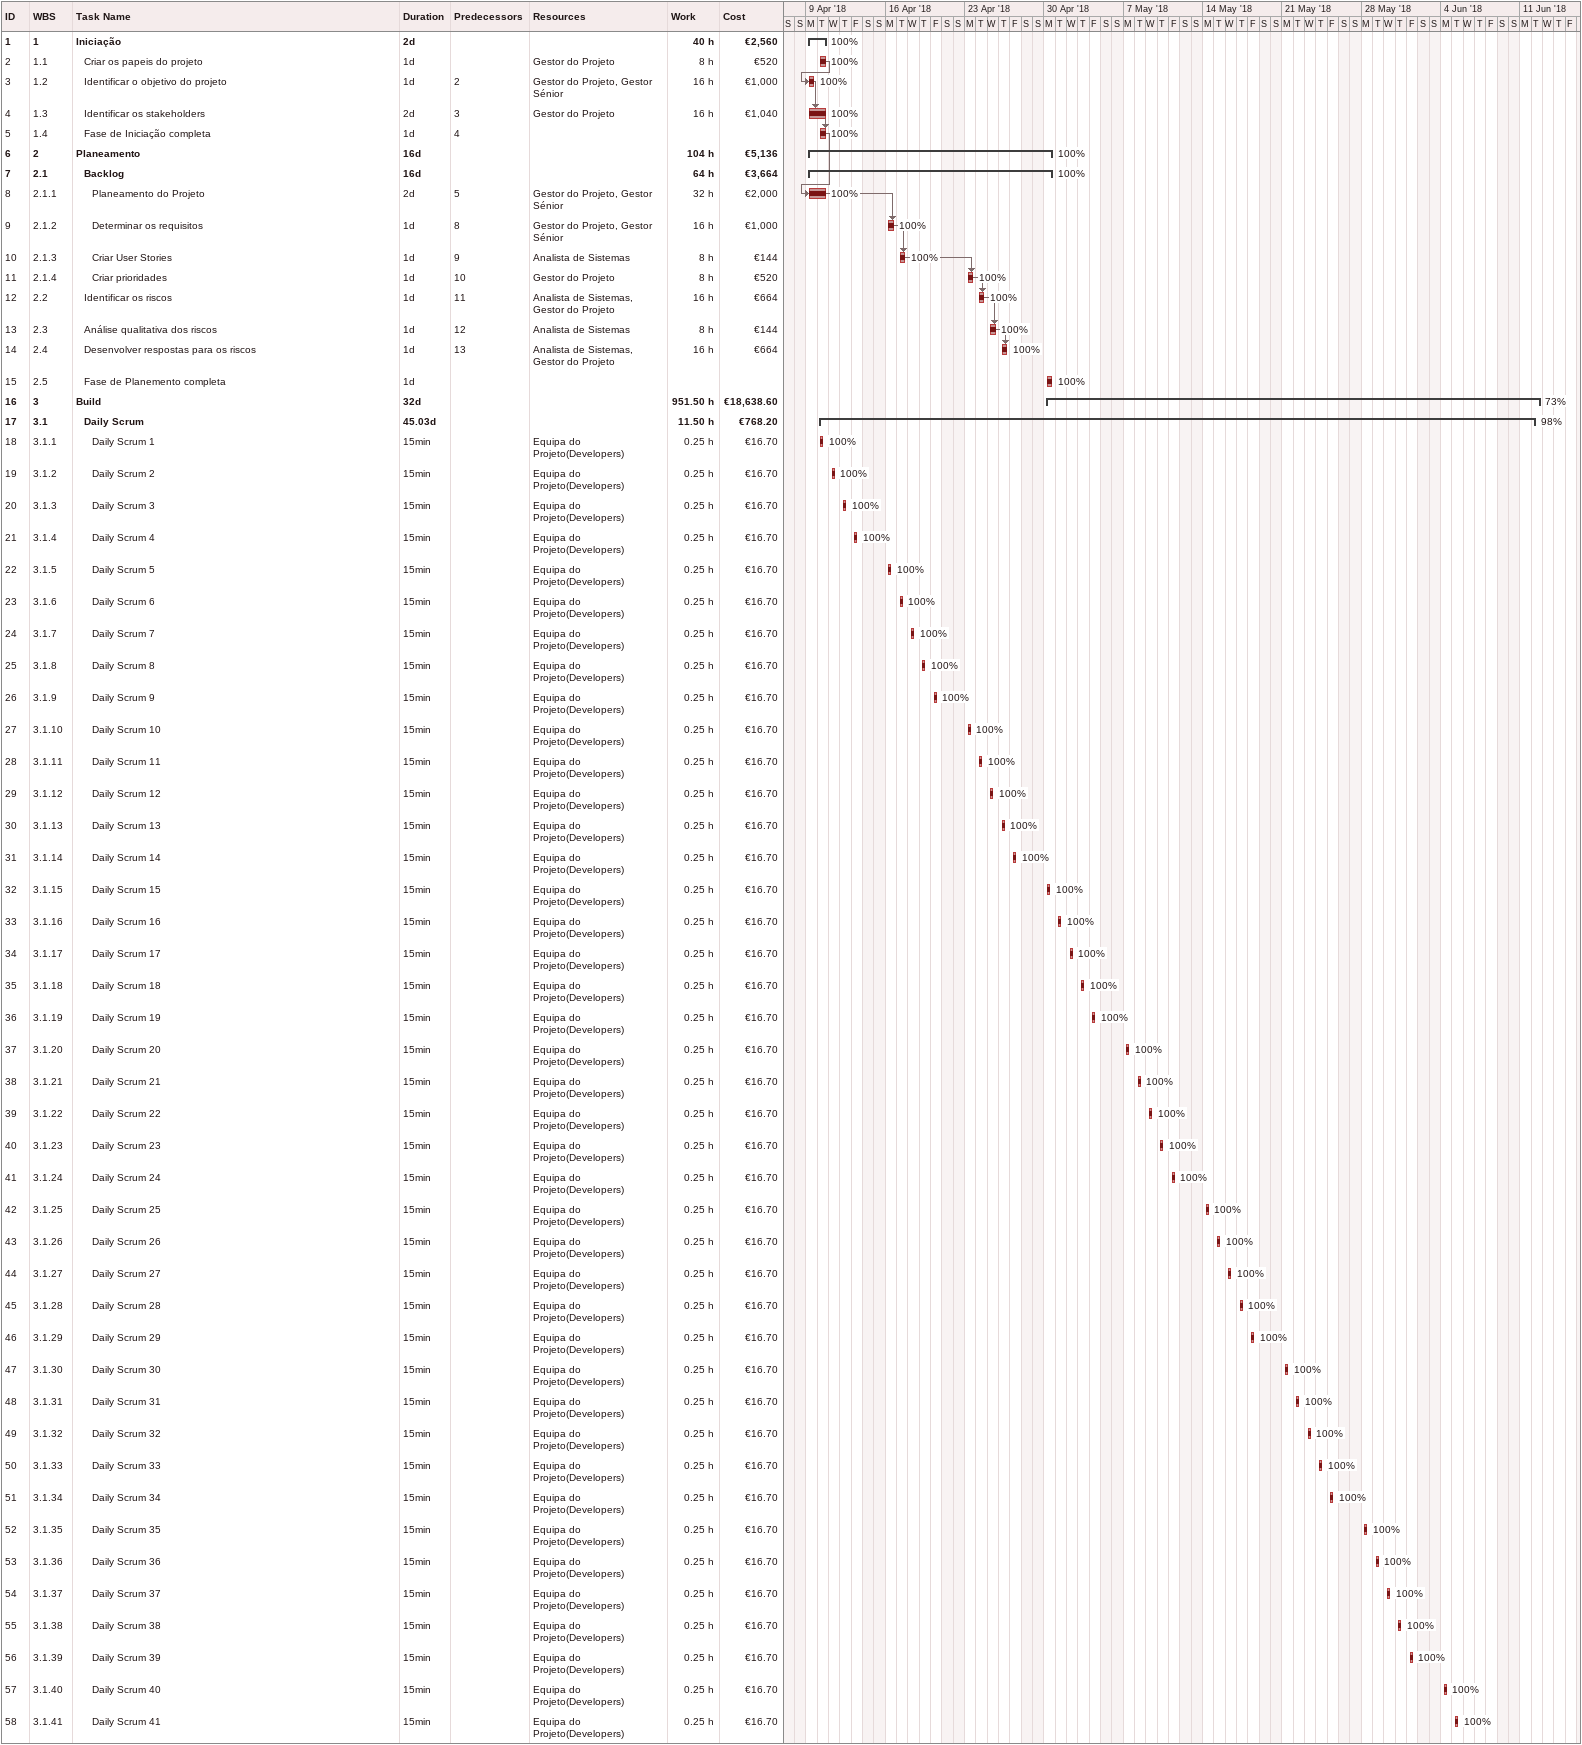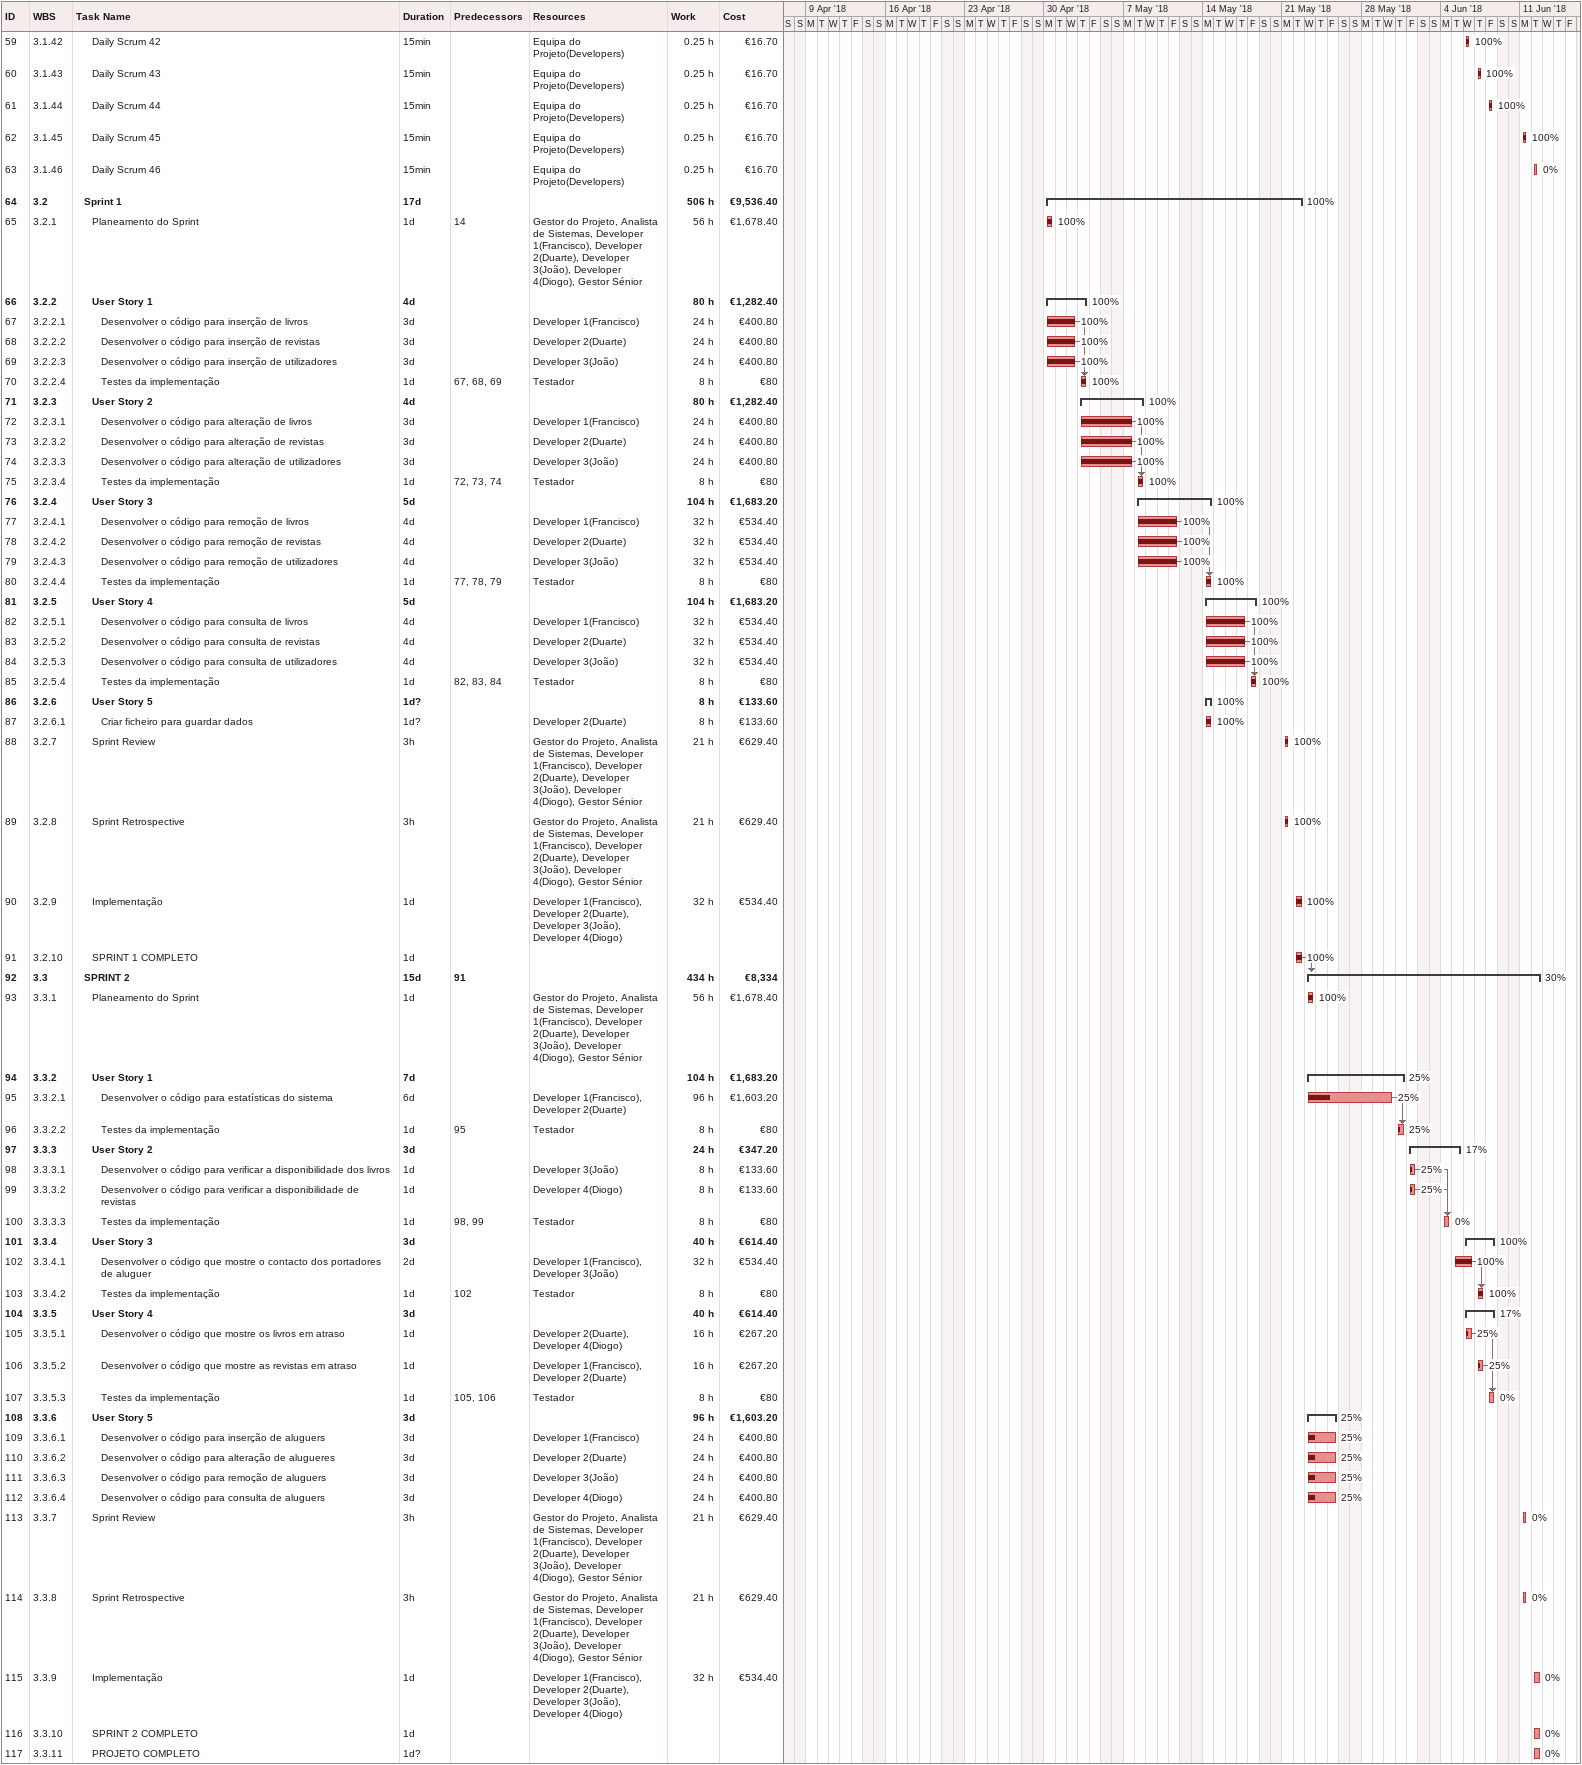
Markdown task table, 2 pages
| ID | WBS | Task | Duration | Start | Finish | Predecessors | Resources | % complete | Work (h) | Cost (€) |
|---|---|---|---|---|---|---|---|---|---|---|
| 1 | 1 | **Iniciação** | 2d | 2018-04-09 | 2018-04-10 |  |  | 100 | 40 | 2560 |
| 2 | 1.1 | Criar os papeis do projeto | 1d | 2018-04-10 | 2018-04-10 |  | Gestor do Projeto | 100 | 8 | 520 |
| 3 | 1.2 | Identificar o objetivo do projeto | 1d | 2018-04-09 | 2018-04-09 | 2 | Gestor do Projeto, Gestor Sénior | 100 | 16 | 1000 |
| 4 | 1.3 | Identificar os stakeholders | 2d | 2018-04-09 | 2018-04-10 | 3 | Gestor do Projeto | 100 | 16 | 1040 |
| 5 | 1.4 | Fase de Iniciação completa | 1d | 2018-04-10 | 2018-04-10 | 4 |  | 100 |  |  |
| 6 | 2 | **Planeamento** | 16d | 2018-04-09 | 2018-04-30 |  |  | 100 | 104 | 5136 |
| 7 | 2.1 | **Backlog** | 16d | 2018-04-09 | 2018-04-30 |  |  | 100 | 64 | 3664 |
| 8 | 2.1.1 | Planeamento do Projeto | 2d | 2018-04-09 | 2018-04-10 | 5 | Gestor do Projeto, Gestor Sénior | 100 | 32 | 2000 |
| 9 | 2.1.2 | Determinar os requisitos | 1d | 2018-04-16 | 2018-04-16 | 8 | Gestor do Projeto, Gestor Sénior | 100 | 16 | 1000 |
| 10 | 2.1.3 | Criar User Stories | 1d | 2018-04-17 | 2018-04-17 | 9 | Analista de Sistemas | 100 | 8 | 144 |
| 11 | 2.1.4 | Criar prioridades | 1d | 2018-04-23 | 2018-04-23 | 10 | Gestor do Projeto | 100 | 8 | 520 |
| 12 | 2.2 | Identificar os riscos | 1d | 2018-04-24 | 2018-04-24 | 11 | Analista de Sistemas, Gestor do Projeto | 100 | 16 | 664 |
| 13 | 2.3 | Análise qualitativa dos riscos | 1d | 2018-04-25 | 2018-04-25 | 12 | Analista de Sistemas | 100 | 8 | 144 |
| 14 | 2.4 | Desenvolver respostas para os riscos | 1d | 2018-04-26 | 2018-04-26 | 13 | Analista de Sistemas, Gestor do Projeto | 100 | 16 | 664 |
| 15 | 2.5 | Fase de Planemento completa | 1d | 2018-04-30 | 2018-04-30 |  |  | 100 |  |  |
| 16 | 3 | **Build** | 32d | 2018-04-30 | 2018-06-12 |  |  | 73 | 951.50 | 18638.60 |
| 17 | 3.1 | **Daily Scrum** | 45.03d | 2018-04-10 | 2018-06-12 |  |  | 98 | 11.50 | 768.20 |
| 18 | 3.1.1 | Daily Scrum 1 | 15min | 2018-04-10 | 2018-04-10 |  | Equipa do Projeto(Developers) | 100 | 0.25 | 16.70 |
| 19 | 3.1.2 | Daily Scrum 2 | 15min | 2018-04-11 | 2018-04-11 |  | Equipa do Projeto(Developers) | 100 | 0.25 | 16.70 |
| 20 | 3.1.3 | Daily Scrum 3 | 15min | 2018-04-12 | 2018-04-12 |  | Equipa do Projeto(Developers) | 100 | 0.25 | 16.70 |
| 21 | 3.1.4 | Daily Scrum 4 | 15min | 2018-04-13 | 2018-04-13 |  | Equipa do Projeto(Developers) | 100 | 0.25 | 16.70 |
| 22 | 3.1.5 | Daily Scrum 5 | 15min | 2018-04-16 | 2018-04-16 |  | Equipa do Projeto(Developers) | 100 | 0.25 | 16.70 |
| 23 | 3.1.6 | Daily Scrum 6 | 15min | 2018-04-17 | 2018-04-17 |  | Equipa do Projeto(Developers) | 100 | 0.25 | 16.70 |
| 24 | 3.1.7 | Daily Scrum 7 | 15min | 2018-04-18 | 2018-04-18 |  | Equipa do Projeto(Developers) | 100 | 0.25 | 16.70 |
| 25 | 3.1.8 | Daily Scrum 8 | 15min | 2018-04-19 | 2018-04-19 |  | Equipa do Projeto(Developers) | 100 | 0.25 | 16.70 |
| 26 | 3.1.9 | Daily Scrum 9 | 15min | 2018-04-20 | 2018-04-20 |  | Equipa do Projeto(Developers) | 100 | 0.25 | 16.70 |
| 27 | 3.1.10 | Daily Scrum 10 | 15min | 2018-04-23 | 2018-04-23 |  | Equipa do Projeto(Developers) | 100 | 0.25 | 16.70 |
| 28 | 3.1.11 | Daily Scrum 11 | 15min | 2018-04-24 | 2018-04-24 |  | Equipa do Projeto(Developers) | 100 | 0.25 | 16.70 |
| 29 | 3.1.12 | Daily Scrum 12 | 15min | 2018-04-25 | 2018-04-25 |  | Equipa do Projeto(Developers) | 100 | 0.25 | 16.70 |
| 30 | 3.1.13 | Daily Scrum 13 | 15min | 2018-04-26 | 2018-04-26 |  | Equipa do Projeto(Developers) | 100 | 0.25 | 16.70 |
| 31 | 3.1.14 | Daily Scrum 14 | 15min | 2018-04-27 | 2018-04-27 |  | Equipa do Projeto(Developers) | 100 | 0.25 | 16.70 |
| 32 | 3.1.15 | Daily Scrum 15 | 15min | 2018-04-30 | 2018-04-30 |  | Equipa do Projeto(Developers) | 100 | 0.25 | 16.70 |
| 33 | 3.1.16 | Daily Scrum 16 | 15min | 2018-05-01 | 2018-05-01 |  | Equipa do Projeto(Developers) | 100 | 0.25 | 16.70 |
| 34 | 3.1.17 | Daily Scrum 17 | 15min | 2018-05-02 | 2018-05-02 |  | Equipa do Projeto(Developers) | 100 | 0.25 | 16.70 |
| 35 | 3.1.18 | Daily Scrum 18 | 15min | 2018-05-03 | 2018-05-03 |  | Equipa do Projeto(Developers) | 100 | 0.25 | 16.70 |
| 36 | 3.1.19 | Daily Scrum 19 | 15min | 2018-05-04 | 2018-05-04 |  | Equipa do Projeto(Developers) | 100 | 0.25 | 16.70 |
| 37 | 3.1.20 | Daily Scrum 20 | 15min | 2018-05-07 | 2018-05-07 |  | Equipa do Projeto(Developers) | 100 | 0.25 | 16.70 |
| 38 | 3.1.21 | Daily Scrum 21 | 15min | 2018-05-08 | 2018-05-08 |  | Equipa do Projeto(Developers) | 100 | 0.25 | 16.70 |
| 39 | 3.1.22 | Daily Scrum 22 | 15min | 2018-05-09 | 2018-05-09 |  | Equipa do Projeto(Developers) | 100 | 0.25 | 16.70 |
| 40 | 3.1.23 | Daily Scrum 23 | 15min | 2018-05-10 | 2018-05-10 |  | Equipa do Projeto(Developers) | 100 | 0.25 | 16.70 |
| 41 | 3.1.24 | Daily Scrum 24 | 15min | 2018-05-11 | 2018-05-11 |  | Equipa do Projeto(Developers) | 100 | 0.25 | 16.70 |
| 42 | 3.1.25 | Daily Scrum 25 | 15min | 2018-05-14 | 2018-05-14 |  | Equipa do Projeto(Developers) | 100 | 0.25 | 16.70 |
| 43 | 3.1.26 | Daily Scrum 26 | 15min | 2018-05-15 | 2018-05-15 |  | Equipa do Projeto(Developers) | 100 | 0.25 | 16.70 |
| 44 | 3.1.27 | Daily Scrum 27 | 15min | 2018-05-16 | 2018-05-16 |  | Equipa do Projeto(Developers) | 100 | 0.25 | 16.70 |
| 45 | 3.1.28 | Daily Scrum 28 | 15min | 2018-05-17 | 2018-05-17 |  | Equipa do Projeto(Developers) | 100 | 0.25 | 16.70 |
| 46 | 3.1.29 | Daily Scrum 29 | 15min | 2018-05-18 | 2018-05-18 |  | Equipa do Projeto(Developers) | 100 | 0.25 | 16.70 |
| 47 | 3.1.30 | Daily Scrum 30 | 15min | 2018-05-21 | 2018-05-21 |  | Equipa do Projeto(Developers) | 100 | 0.25 | 16.70 |
| 48 | 3.1.31 | Daily Scrum 31 | 15min | 2018-05-22 | 2018-05-22 |  | Equipa do Projeto(Developers) | 100 | 0.25 | 16.70 |
| 49 | 3.1.32 | Daily Scrum 32 | 15min | 2018-05-23 | 2018-05-23 |  | Equipa do Projeto(Developers) | 100 | 0.25 | 16.70 |
| 50 | 3.1.33 | Daily Scrum 33 | 15min | 2018-05-24 | 2018-05-24 |  | Equipa do Projeto(Developers) | 100 | 0.25 | 16.70 |
| 51 | 3.1.34 | Daily Scrum 34 | 15min | 2018-05-25 | 2018-05-25 |  | Equipa do Projeto(Developers) | 100 | 0.25 | 16.70 |
| 52 | 3.1.35 | Daily Scrum 35 | 15min | 2018-05-28 | 2018-05-28 |  | Equipa do Projeto(Developers) | 100 | 0.25 | 16.70 |
| 53 | 3.1.36 | Daily Scrum 36 | 15min | 2018-05-29 | 2018-05-29 |  | Equipa do Projeto(Developers) | 100 | 0.25 | 16.70 |
| 54 | 3.1.37 | Daily Scrum 37 | 15min | 2018-05-30 | 2018-05-30 |  | Equipa do Projeto(Developers) | 100 | 0.25 | 16.70 |
| 55 | 3.1.38 | Daily Scrum 38 | 15min | 2018-05-31 | 2018-05-31 |  | Equipa do Projeto(Developers) | 100 | 0.25 | 16.70 |
| 56 | 3.1.39 | Daily Scrum 39 | 15min | 2018-06-01 | 2018-06-01 |  | Equipa do Projeto(Developers) | 100 | 0.25 | 16.70 |
| 57 | 3.1.40 | Daily Scrum 40 | 15min | 2018-06-04 | 2018-06-04 |  | Equipa do Projeto(Developers) | 100 | 0.25 | 16.70 |
| 58 | 3.1.41 | Daily Scrum 41 | 15min | 2018-06-05 | 2018-06-05 |  | Equipa do Projeto(Developers) | 100 | 0.25 | 16.70 |
| 59 | 3.1.42 | Daily Scrum 42 | 15min | 2018-06-06 | 2018-06-06 |  | Equipa do Projeto(Developers) | 100 | 0.25 | 16.70 |
| 60 | 3.1.43 | Daily Scrum 43 | 15min | 2018-06-07 | 2018-06-07 |  | Equipa do Projeto(Developers) | 100 | 0.25 | 16.70 |
| 61 | 3.1.44 | Daily Scrum 44 | 15min | 2018-06-08 | 2018-06-08 |  | Equipa do Projeto(Developers) | 100 | 0.25 | 16.70 |
| 62 | 3.1.45 | Daily Scrum 45 | 15min | 2018-06-11 | 2018-06-11 |  | Equipa do Projeto(Developers) | 100 | 0.25 | 16.70 |
| 63 | 3.1.46 | Daily Scrum 46 | 15min | 2018-06-12 | 2018-06-12 |  | Equipa do Projeto(Developers) | 0 | 0.25 | 16.70 |
| 64 | 3.2 | **Sprint 1** | 17d | 2018-04-30 | 2018-05-22 |  |  | 100 | 506 | 9536.40 |
| 65 | 3.2.1 | Planeamento do Sprint | 1d | 2018-04-30 | 2018-04-30 | 14 | Gestor do Projeto, Analista de Sistemas, Developer 1(Francisco), Developer 2(Duarte), Developer 3(João), Developer 4(Diogo), Gestor Sénior | 100 | 56 | 1678.40 |
| 66 | 3.2.2 | **User Story 1** | 4d | 2018-04-30 | 2018-05-03 |  |  | 100 | 80 | 1282.40 |
| 67 | 3.2.2.1 | Desenvolver o código para inserção de livros | 3d | 2018-04-30 | 2018-05-02 |  | Developer 1(Francisco) | 100 | 24 | 400.80 |
| 68 | 3.2.2.2 | Desenvolver o código para inserção de revistas | 3d | 2018-04-30 | 2018-05-02 |  | Developer 2(Duarte) | 100 | 24 | 400.80 |
| 69 | 3.2.2.3 | Desenvolver o código para inserção de utilizadores | 3d | 2018-04-30 | 2018-05-02 |  | Developer 3(João) | 100 | 24 | 400.80 |
| 70 | 3.2.2.4 | Testes da implementação | 1d | 2018-05-03 | 2018-05-03 | 67, 68, 69 | Testador | 100 | 8 | 80 |
| 71 | 3.2.3 | **User Story 2** | 4d | 2018-05-03 | 2018-05-08 |  |  | 100 | 80 | 1282.40 |
| 72 | 3.2.3.1 | Desenvolver o código para alteração de livros | 3d | 2018-05-03 | 2018-05-07 |  | Developer 1(Francisco) | 100 | 24 | 400.80 |
| 73 | 3.2.3.2 | Desenvolver o código para alteração de revistas | 3d | 2018-05-03 | 2018-05-07 |  | Developer 2(Duarte) | 100 | 24 | 400.80 |
| 74 | 3.2.3.3 | Desenvolver o código para alteração de utilizadores | 3d | 2018-05-03 | 2018-05-07 |  | Developer 3(João) | 100 | 24 | 400.80 |
| 75 | 3.2.3.4 | Testes da implementação | 1d | 2018-05-08 | 2018-05-08 | 72, 73, 74 | Testador | 100 | 8 | 80 |
| 76 | 3.2.4 | **User Story 3** | 5d | 2018-05-08 | 2018-05-14 |  |  | 100 | 104 | 1683.20 |
| 77 | 3.2.4.1 | Desenvolver o código para remoção de livros | 4d | 2018-05-08 | 2018-05-11 |  | Developer 1(Francisco) | 100 | 32 | 534.40 |
| 78 | 3.2.4.2 | Desenvolver o código para remoção de revistas | 4d | 2018-05-08 | 2018-05-11 |  | Developer 2(Duarte) | 100 | 32 | 534.40 |
| 79 | 3.2.4.3 | Desenvolver o código para remoção de utilizadores | 4d | 2018-05-08 | 2018-05-11 |  | Developer 3(João) | 100 | 32 | 534.40 |
| 80 | 3.2.4.4 | Testes da implementação | 1d | 2018-05-14 | 2018-05-14 | 77, 78, 79 | Testador | 100 | 8 | 80 |
| 81 | 3.2.5 | **User Story 4** | 5d | 2018-05-14 | 2018-05-18 |  |  | 100 | 104 | 1683.20 |
| 82 | 3.2.5.1 | Desenvolver o código para consulta de livros | 4d | 2018-05-14 | 2018-05-17 |  | Developer 1(Francisco) | 100 | 32 | 534.40 |
| 83 | 3.2.5.2 | Desenvolver o código para consulta de revistas | 4d | 2018-05-14 | 2018-05-17 |  | Developer 2(Duarte) | 100 | 32 | 534.40 |
| 84 | 3.2.5.3 | Desenvolver o código para consulta de utilizadores | 4d | 2018-05-14 | 2018-05-17 |  | Developer 3(João) | 100 | 32 | 534.40 |
| 85 | 3.2.5.4 | Testes da implementação | 1d | 2018-05-18 | 2018-05-18 | 82, 83, 84 | Testador | 100 | 8 | 80 |
| 86 | 3.2.6 | **User Story 5** | 1d? | 2018-05-14 | 2018-05-14 |  |  | 100 | 8 | 133.60 |
| 87 | 3.2.6.1 | Criar ficheiro para guardar dados | 1d? | 2018-05-14 | 2018-05-14 |  | Developer 2(Duarte) | 100 | 8 | 133.60 |
| 88 | 3.2.7 | Sprint Review | 3h | 2018-05-21 | 2018-05-21 |  | Gestor do Projeto, Analista de Sistemas, Developer 1(Francisco), Developer 2(Duarte), Developer 3(João), Developer 4(Diogo), Gestor Sénior | 100 | 21 | 629.40 |
| 89 | 3.2.8 | Sprint Retrospective | 3h | 2018-05-21 | 2018-05-21 |  | Gestor do Projeto, Analista de Sistemas, Developer 1(Francisco), Developer 2(Duarte), Developer 3(João), Developer 4(Diogo), Gestor Sénior | 100 | 21 | 629.40 |
| 90 | 3.2.9 | Implementação | 1d | 2018-05-22 | 2018-05-22 |  | Developer 1(Francisco), Developer 2(Duarte), Developer 3(João), Developer 4(Diogo) | 100 | 32 | 534.40 |
| 91 | 3.2.10 | SPRINT 1 COMPLETO | 1d | 2018-05-22 | 2018-05-22 |  |  | 100 |  |  |
| 92 | 3.3 | **SPRINT 2** | 15d | 2018-05-23 | 2018-06-12 | 91 |  | 30 | 434 | 8334 |
| 93 | 3.3.1 | Planeamento do Sprint | 1d | 2018-05-23 | 2018-05-23 |  | Gestor do Projeto, Analista de Sistemas, Developer 1(Francisco), Developer 2(Duarte), Developer 3(João), Developer 4(Diogo), Gestor Sénior | 100 | 56 | 1678.40 |
| 94 | 3.3.2 | **User Story 1** | 7d | 2018-05-23 | 2018-05-31 |  |  | 25 | 104 | 1683.20 |
| 95 | 3.3.2.1 | Desenvolver o código para estatísticas do sistema | 6d | 2018-05-23 | 2018-05-30 |  | Developer 1(Francisco), Developer 2(Duarte) | 25 | 96 | 1603.20 |
| 96 | 3.3.2.2 | Testes da implementação | 1d | 2018-05-31 | 2018-05-31 | 95 | Testador | 25 | 8 | 80 |
| 97 | 3.3.3 | **User Story 2** | 3d | 2018-06-01 | 2018-06-05 |  |  | 17 | 24 | 347.20 |
| 98 | 3.3.3.1 | Desenvolver o código para verificar a disponibilidade dos livros | 1d | 2018-06-01 | 2018-06-01 |  | Developer 3(João) | 25 | 8 | 133.60 |
| 99 | 3.3.3.2 | Desenvolver o código para verificar a disponibilidade de revistas | 1d | 2018-06-01 | 2018-06-01 |  | Developer 4(Diogo) | 25 | 8 | 133.60 |
| 100 | 3.3.3.3 | Testes da implementação | 1d | 2018-06-04 | 2018-06-04 | 98, 99 | Testador | 0 | 8 | 80 |
| 101 | 3.3.4 | **User Story 3** | 3d | 2018-06-06 | 2018-06-08 |  |  | 100 | 40 | 614.40 |
| 102 | 3.3.4.1 | Desenvolver o código que mostre o contacto dos portadores de aluguer | 2d | 2018-06-05 | 2018-06-06 |  | Developer 1(Francisco), Developer 3(João) | 100 | 32 | 534.40 |
| 103 | 3.3.4.2 | Testes da implementação | 1d | 2018-06-07 | 2018-06-07 | 102 | Testador | 100 | 8 | 80 |
| 104 | 3.3.5 | **User Story 4** | 3d | 2018-06-06 | 2018-06-08 |  |  | 17 | 40 | 614.40 |
| 105 | 3.3.5.1 | Desenvolver o código que mostre os livros em atraso | 1d | 2018-06-06 | 2018-06-06 |  | Developer 2(Duarte), Developer 4(Diogo) | 25 | 16 | 267.20 |
| 106 | 3.3.5.2 | Desenvolver o código que mostre as revistas em atraso | 1d | 2018-06-07 | 2018-06-07 |  | Developer 1(Francisco), Developer 2(Duarte) | 25 | 16 | 267.20 |
| 107 | 3.3.5.3 | Testes da implementação | 1d | 2018-06-08 | 2018-06-08 | 105, 106 | Testador | 0 | 8 | 80 |
| 108 | 3.3.6 | **User Story 5** | 3d | 2018-05-23 | 2018-05-25 |  |  | 25 | 96 | 1603.20 |
| 109 | 3.3.6.1 | Desenvolver o código para inserção de aluguers | 3d | 2018-05-23 | 2018-05-25 |  | Developer 1(Francisco) | 25 | 24 | 400.80 |
| 110 | 3.3.6.2 | Desenvolver o código para alteração de alugueres | 3d | 2018-05-23 | 2018-05-25 |  | Developer 2(Duarte) | 25 | 24 | 400.80 |
| 111 | 3.3.6.3 | Desenvolver o código para remoção de aluguers | 3d | 2018-05-23 | 2018-05-25 |  | Developer 3(João) | 25 | 24 | 400.80 |
| 112 | 3.3.6.4 | Desenvolver o código para consulta de aluguers | 3d | 2018-05-23 | 2018-05-25 |  | Developer 4(Diogo) | 25 | 24 | 400.80 |
| 113 | 3.3.7 | Sprint Review | 3h | 2018-06-11 | 2018-06-11 |  | Gestor do Projeto, Analista de Sistemas, Developer 1(Francisco), Developer 2(Duarte), Developer 3(João), Developer 4(Diogo), Gestor Sénior | 0 | 21 | 629.40 |
| 114 | 3.3.8 | Sprint Retrospective | 3h | 2018-06-11 | 2018-06-11 |  | Gestor do Projeto, Analista de Sistemas, Developer 1(Francisco), Developer 2(Duarte), Developer 3(João), Developer 4(Diogo), Gestor Sénior | 0 | 21 | 629.40 |
| 115 | 3.3.9 | Implementação | 1d | 2018-06-12 | 2018-06-12 |  | Developer 1(Francisco), Developer 2(Duarte), Developer 3(João), Developer 4(Diogo) | 0 | 32 | 534.40 |
| 116 | 3.3.10 | SPRINT 2 COMPLETO | 1d | 2018-06-12 | 2018-06-12 |  |  | 0 |  |  |
| 117 | 3.3.11 | PROJETO COMPLETO | 1d? | 2018-06-12 | 2018-06-12 |  |  | 0 |  |  |
